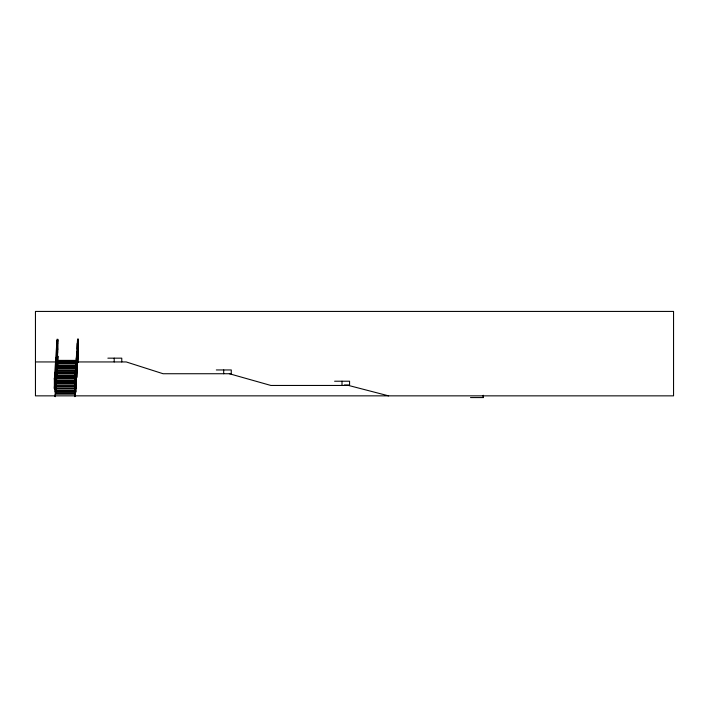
<?xml version="1.0" encoding="UTF-8"?>
<svg xmlns="http://www.w3.org/2000/svg" width="709" height="709" viewBox="0 0 709 709"><rect width="100%" height="100%" fill="white"/><g stroke="black" fill="none" stroke-linecap="round" stroke-linejoin="round"><path stroke-width="1.06" d="M223.672 373.732L223.716 369.956M57.908 361.377L55.169 396.597L57.828 356.388M55.329 396.597L57.934 356.388M76.811 359.942L77.343 352.302L78.114 352.311L74.773 396.597L75.792 380.37M76.953 363.939L77.166 359.658M76.067 380.086L74.941 396.597L75.943 380.37M76.235 376.009L76.377 373.829M76.962 365.108L77.325 359.658M54.363 379.182L57.048 339.212M56.277 359.95L56.8 352.302L57.58 352.311M57.801 349.112L57.021 349.112L57.021 340.409L57.801 340.409L57.801 349.112L55.142 388.674L54.363 388.674L54.797 382.443L55.568 382.443M54.974 379.776L54.823 381.956L55.603 381.956M55.142 388.674L55.142 378.402L57.828 339.212L55.603 372.464L55.568 391.935L54.797 391.935L54.823 372.464L55.603 372.464M55.142 379.182L55.568 372.961L54.797 372.961M55.337 396.597L56.924 373.483M57.145 370.187L57.677 362.476M74.906 379.182L77.582 339.212L78.362 339.212L78.15 352.595L77.37 352.595M75.331 382.443L76.102 382.443L75.677 388.674L74.906 388.674L76.333 366.987L77.113 366.987M75.677 379.182L78.362 339.212M76.9 367.98L77.272 362.476M78.336 349.112L78.15 351.815L77.37 351.815M77.113 367.767L76.138 381.956L75.367 381.956M77.148 367.271L78.114 353.091L77.343 353.082L77.343 350.973M57.58 343.599L56.8 343.599L56.8 353.082L57.58 353.091M78.114 343.59L77.343 343.59L77.343 348.863M78.362 349.475L77.582 349.475L77.582 339.212M56.835 351.815L57.615 351.815M56.835 352.595L57.615 352.595M107.865 358.16L121.771 358.16L121.771 361.944M55.798 358.275L56.578 358.275M76.333 358.275L77.113 358.275M57.668 360.385L76.209 360.385M57.668 361.422L76.209 361.422M35.45 361.944L55.373 361.944M57.589 361.944L126.211 361.944L163.097 373.732L231.231 373.732L231.285 369.956L216.325 369.956M76.04 362.911L57.5 362.911L57.509 363.939L76.04 363.939M75.872 365.463L57.332 365.463L57.34 366.5L75.872 366.5M57.34 365.525L75.703 365.525M56.578 366.987L55.798 366.987L54.823 381.176L55.603 381.176M76.616 367.953L57.172 367.953L57.172 368.981L76.616 368.981M57.172 368.015L76.616 368.015M75.535 370.382L57.004 370.382L57.004 371.41L75.535 371.41M75.367 373.989L56.835 373.989L56.835 372.961L76.102 372.961M56.835 373.023L75.367 373.023M75.198 375.486L56.667 375.486L56.667 376.514L75.198 376.514M56.667 375.54L75.198 375.54M75.943 378.003L56.498 378.003L56.498 379.04L75.952 379.04M56.498 378.065L75.952 378.065M55.142 378.402L54.363 378.402L54.363 388.674M54.398 378.766L55.169 378.766M74.932 378.766L75.712 378.766M56.33 381.557L75.943 381.557L75.943 380.529L56.33 380.529L56.33 381.557M56.33 380.582L75.943 380.582M75.367 381.176L76.138 381.176M334.613 381.22L349.572 381.22L349.572 385.005L344.282 385.005M55.568 381.664L54.797 381.664L54.398 387.477L55.169 387.477M75.331 381.664L76.102 381.664M56.162 383.055L75.774 383.055L75.774 384.083L56.162 384.083L56.162 383.055L75.774 383.108M75.606 385.572L55.993 385.572L55.993 386.609L75.606 386.609M74.932 387.477L75.712 387.477M75.438 388L55.825 388L55.834 389.028L75.438 389.028M75.278 391.616L55.665 391.616L55.665 390.579L75.278 390.579L75.278 391.616M55.665 390.641L75.278 390.641M55.497 393.158L75.11 393.158M470.492 397.572L483.441 397.572L483.441 395.356M388.603 395.852L348.58 385.457L270.882 385.457L229.379 373.732M483.184 395.356L483.184 397.572M342.004 381.22L342.004 385.005M114.202 358.16L114.202 361.944M77.37 349.59L77.37 343.103L78.15 343.103L78.114 362.565L77.343 362.565L77.343 359.41M76.953 365.463L76.944 366.5M76.333 367.767L76.368 357.788L77.148 357.788L77.113 377.25L76.333 377.25L76.333 370.922M75.774 380.529L75.783 381.557M75.677 388.674L75.677 378.402L74.906 378.402L74.906 388.674M75.438 385.572L75.446 386.609M75.278 388L75.278 389.028M75.11 390.579L75.11 391.616M74.941 393.105L74.941 394.133M57.668 362.911L57.668 363.939M57.5 365.463L57.5 366.5M57.332 367.953L57.332 368.981M57.004 372.961L57.004 373.989M56.835 349.59L56.835 343.103L57.615 343.103L57.58 362.574L56.8 362.574L56.8 359.41M56.835 375.486L56.835 376.514M56.498 380.529L56.498 381.557M56.33 383.055L56.33 384.083M56.162 385.572L56.162 386.609M55.993 388L55.993 389.028M55.834 359.95L55.834 357.788L56.605 357.788L56.578 377.25L55.798 377.25L55.798 370.931M55.798 361.439L55.798 367.767M55.834 390.579L55.825 391.616M673.55 311.428L35.45 311.428L35.45 395.852L673.55 395.852L673.55 311.428M76.138 372.464L75.367 372.464L75.331 391.935L76.138 391.935L76.138 372.464M75.11 393.105L55.497 393.105L55.497 394.133L75.11 394.133L75.11 393.105"/></g></svg>
